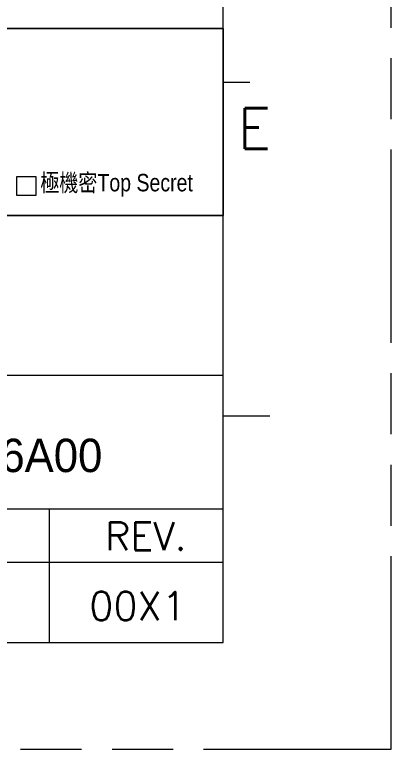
# Model space of a CAD drawing. Extents: x 3807 to 4077, y -466 to -276.
# Drawn here: x 4058.08 to 4076.6, y -466.38 to -430.25 of the extents above; entities that cross this region are included whole.
import ezdxf

# ---------------------------------------------------------------- set-up
doc = ezdxf.new("R2010")
doc.units = 0
doc.linetypes.add('PHANTOM', pattern=[29.5, 9.5, -1.5, 3, -1.5, 3, -1.5, 9.5])
doc.layers.get('0').update_dxf_attribs({"lineweight": 9})
doc.layers.add('0PAPERF', color=2, linetype='PHANTOM', lineweight=9, plot=False)
doc.styles.add('CHINESE', font='PMingLiU.ttf', dxfattribs={"width": 0.8})
doc.styles.add('SIMPLEX', font='simplex.shx')
doc.styles.get("Standard").update_dxf_attribs({"font": 'PMingLiU.ttf'})

msp = doc.modelspace()

# ---------------------------------------------------------------- linework, layer by layer
for p, q in [((4068.327, -461.132), (4068.327, -285.848)), ((3946.876, -430.933), (4068.327, -430.933)), ((4068.327, -430.933), (4026.968, -430.933)), ((4068.327, -440.124), (4068.327, -430.933)), ((4068.327, -433.559), (4069.64, -433.559)), ((4026.968, -440.124), (4068.327, -440.124)), ((4068.327, -448.002), (3994.8, -448.002)), ((4068.327, -449.971), (4070.625, -449.971)), ((4068.327, -454.567), (4026.968, -454.567)), ((4059.793, -461.132), (4059.793, -454.567)), ((4068.327, -457.193), (4042.724, -457.193)), ((3814.92, -461.132), (4068.327, -461.132))]:
    msp.add_line(p, q)
msp.add_lwpolyline([(3994.8, -430.933), (4068.327, -430.933), (4068.327, -440.124), (3994.8, -440.124)], close=True)
at = {"color": 1}
msp.add_lwpolyline([(4058.186, -438.204), (4059.131, -438.204), (4059.131, -439.148), (4058.186, -439.148)], close=True, dxfattribs=at)
at = {"layer": '0PAPERF'}
for p, q in [((4076.601, -466.384), (4076.601, -275.996)), ((3807.369, -466.384), (4076.601, -466.384))]:
    msp.add_line(p, q, dxfattribs=at)

# ---------------------------------------------------------------- texts
at = {"style": 'SIMPLEX'}
for s, height, p in [('E', 1.996, (4069.061, -436.841)), ('REV.', 1.3786, (4062.528, -456.582))]:
    msp.add_text(s, height=height, dxfattribs=at).set_placement(p)
at = {"insert": (4059.339, -438.078), "char_height": 0.85889, "width": 9.42172, "attachment_point": 1, "style": 'CHINESE'}
msp.add_mtext('{\\fPMingLiU|b0|i0|c136|p18;\\C1;極機密\\fArial|b0|i0|c0|p34;Top Secret }', dxfattribs=at)
at = {"linetype": 'Continuous', "attachment_point": 1}
for s, insert, char_height, width in [('{\\fPMingLiU|b0|i0|c136|p0;A12-0000-\\fPMingLiU|b0|i0|c136|p0;F0NW0326A00}', (4037.688, -451.105), 1.64124, 23.88142), ('{\\Fsimplex.shx|c1;00X1}', (4061.748, -458.64), 1.388, 19.79093)]:
    msp.add_mtext(s, dxfattribs=dict(at, insert=insert, char_height=char_height, width=width))

doc.saveas('drawing.dxf')
